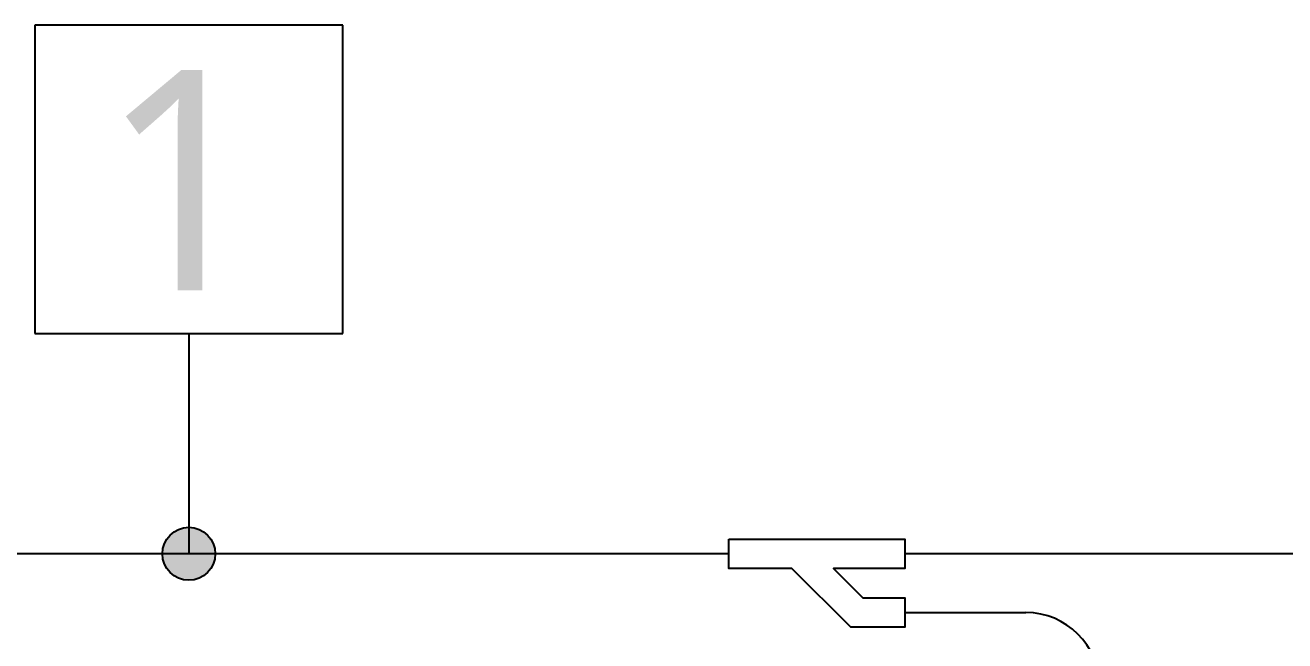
# Model space of a CAD drawing. Header units: millimetres. Extents: x 0 to 504600, y 0 to 118800.
# Drawn here: x 274674 to 276820, y 47370 to 48418 of the extents above; entities that cross this region are included whole.
import ezdxf
from ezdxf.enums import TextEntityAlignment as Align

# ---------------------------------------------------------------- set-up
doc = ezdxf.new("R2010")
doc.units = ezdxf.units.MM
doc.header["$LTSCALE"] = 200
doc.layers.add('AM_8', color=1, linetype='Continuous', lineweight=25)
for name, color, linetype in [('LG-RLRG', 3, 'Continuous'), ('LG-TEXT', 2, 'Continuous'), ('냉매관', 3, 'Continuous')]:
    doc.layers.add(name, color=color, linetype=linetype)
doc.styles.add('SUNJIN', font='malgun.ttf')

msp = doc.modelspace()

# ---------------------------------------------------------------- hatches: boundary and pattern name
at = {"layer": 'AM_8'}
h = msp.add_hatch(color=256, dxfattribs=at)
edge = h.paths.add_edge_path()
edge.add_arc((274952.8, 47517.7), 45.1, 90, 27.9032)
edge.add_arc((274952.8, 47517.7), 45.1, 27.9032, 90)

# ---------------------------------------------------------------- linework, layer by layer
at = {"layer": 'LG-RLRG'}
for p, q in [((275872.8, 47517.7), (272740.5, 47517.7)), ((280246.7, 47517.7), (276172.8, 47517.7)), ((276172.8, 47417.7), (276379.2, 47417.7))]:
    msp.add_line(p, q, dxfattribs=at)
msp.add_arc((276379.2, 47292.7), 125, 0, 90, dxfattribs=at)
at = {"layer": 'LG-TEXT', "color": 1}
for p, q in [((275215.3, 48417.6), (274690.3, 48417.6)), ((274690.3, 48417.6), (274690.3, 47892.6)), ((275215.3, 47892.6), (275215.3, 48417.6)), ((274690.3, 47892.6), (275215.3, 47892.6)), ((274952.8, 47892.6), (274952.8, 47517.7))]:
    msp.add_line(p, q, dxfattribs=at)
msp.add_circle((274952.8, 47517.7), 45.1, dxfattribs=at)
at = {"layer": '냉매관', "color": 2}
msp.add_lwpolyline([(275872.8, 47542.7), (276172.8, 47542.7), (276172.8, 47492.7), (276051.2, 47492.7), (276101.2, 47442.7), (276172.8, 47442.7), (276172.8, 47392.7), (276080.5, 47392.7), (275980.5, 47492.7), (275872.8, 47492.7)], close=True, dxfattribs=at)

# ---------------------------------------------------------------- texts
at = {"layer": 'LG-TEXT', "color": 2, "style": 'SUNJIN'}
msp.add_text('1', height=375, dxfattribs=at).set_placement((274941.9, 47966.3), align=Align.CENTER)

doc.saveas('drawing.dxf')
